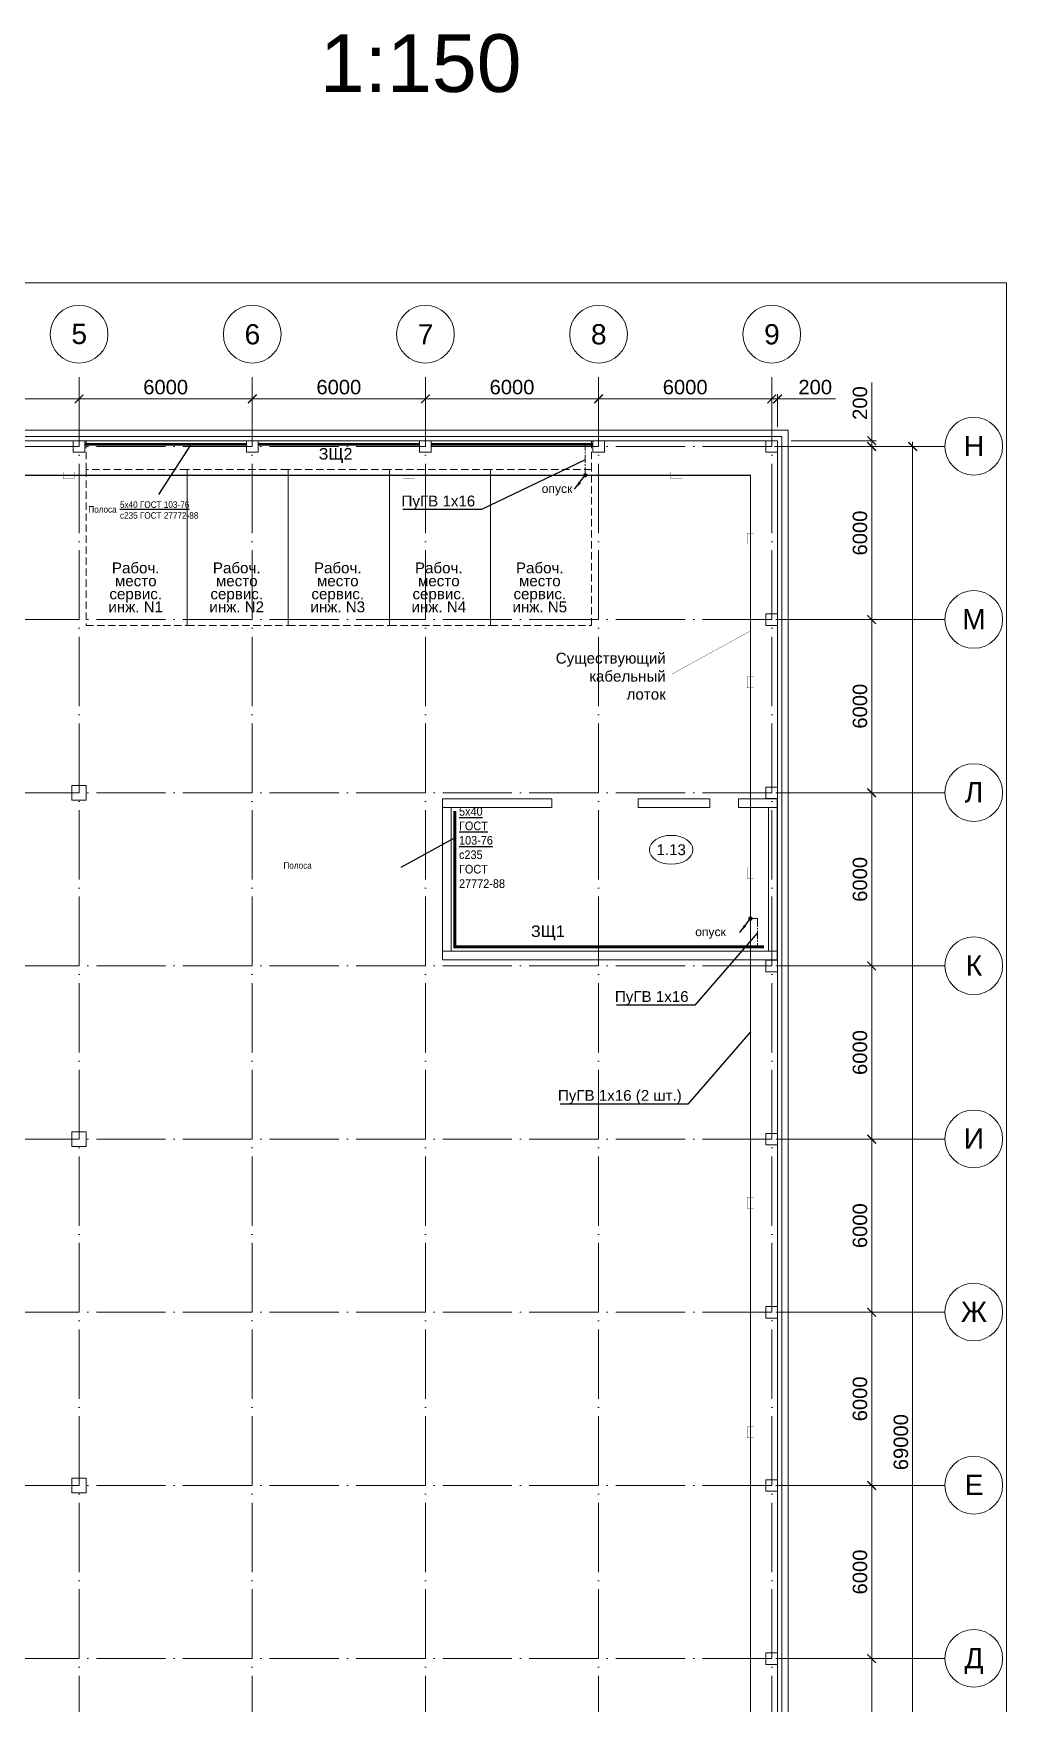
# Model space of a CAD drawing. Header units: millimetres. Extents: x -7047 to 653546, y -441812 to -147059.
# Drawn here: x 17470 to 51189, y -264285 to -206413 of the extents above; entities that cross this region are included whole.
import ezdxf
from ezdxf import colors
from ezdxf.entities.mleader import LeaderData, LeaderLine
from ezdxf.enums import TextEntityAlignment as Align
from ezdxf.math import Vec2, Vec3

# ---------------------------------------------------------------- set-up
doc = ezdxf.new("R2010")
doc.units = ezdxf.units.MM
doc.header["$PDMODE"] = 3
for name, pattern in [('ACAD_ISO04W100', [30, 24, -3, 0, -3]), ('DASHED', [19.05, 12.7, -6.35]), ('PHANTOM2', [31.75, 15.875, -3.175, 3.175, -3.175, 3.175, -3.175]), ('осевая2', [28.575, 19.05, -3.175, 3.175, -3.175])]:
    doc.linetypes.add(name, pattern=pattern)
for name, color, linetype, lineweight in [('$MEBEL', 214, 'Continuous', 15), ('$Osveshenie', 240, 'Continuous', 15), ('$Оbорудование', 173, 'Continuous', 20), ('1-Колонна', 244, 'Continuous', 60), ('1-Металл', 175, 'Continuous', 60), ('1-Номр помещения', 173, 'Continuous', 20), ('1-Размеры', 251, 'Continuous', 15), ('1-Стена Газоbетонная', 194, 'Continuous', 60), ('1-Стена сэндвич-панель', 157, 'Continuous', 60), ('1-Цоколь', 249, 'Continuous', 15), ('1-Экспликация', 186, 'Continuous', 15), ('Ось', 251, 'ACAD_ISO04W100', 9), ('Ось кр', 160, 'Continuous', 9), ('ЭОМ_схема_т', 7, 'Continuous', 25)]:
    doc.layers.add(name, color=color, linetype=linetype, lineweight=lineweight)
doc.layers.add('$TEXT', color=250, linetype='Continuous')
doc.layers.add('$ZAPEMLENIE', color=30, linetype='Continuous')
doc.styles.add('Arial Annotative', font='arial.ttf', dxfattribs={"height": 2.5})
doc.styles.add('Arial-0', font='arial.ttf')
doc.styles.add('Анно2.0', font='arial.ttf', dxfattribs={"height": 2})
doc.styles.add('Аннот2.5', font='arial.ttf', dxfattribs={"height": 2.5})
doc.styles.add('ГОСТ', font='isocpeur.ttf')
doc.dimstyles.new('100', dxfattribs={"dimscale": 100, "dimtxt": 2, "dimasz": 2, "dimexe": 1.25, "dimexo": 2, "dimtad": 1, "dimdec": 0, "dimtxsty": 'ГОСТ', "dimblk": 'ARCHTICK', "dimcen": 2.5, "dimadec": 0, "dimazin": 0, "dimtfac": 1, "dimtdec": 0, "dimtmove": 1, "dimatfit": 3, "dimfxl": 1, "dimtvp": 1, "dimtolj": 1, "dimtzin": 0, "dimarcsym": 0})
doc.dimstyles.new('АР-200', dxfattribs={"dimscale": 100, "dimtxt": 5, "dimasz": 3, "dimexe": 1.6, "dimexo": 1, "dimgap": 1.5, "dimtad": 1, "dimdec": 0, "dimdsep": 46, "dimtxsty": 'Arial-0', "dimblk": 'ARCHTICK', "dimcen": -4, "dimdle": 1.6, "dimclrd": 256, "dimclre": 256, "dimclrt": 256, "dimadec": 1, "dimazin": 0, "dimtfac": 1, "dimtdec": 0, "dimtmove": 1, "dimatfit": 3, "dimldrblk": 'ARCHTICK', "dimfxl": 1, "dimlwd": -1, "dimlwe": -1, "dimarcsym": 0})

# ---------------------------------------------------------------- blocks, each defined once
blk = doc.blocks.new('оси круж')
blk.add_circle((0, 0), 1000)
at = {"style": 'Arial-0'}
blk.add_attdef('00', text='', height=700, dxfattribs=at).set_placement((-6, -339), align=Align.CENTER)
blk = doc.blocks.new('_ArchTick')
at = {"color": 0, "linetype": 'ByBlock', "const_width": 0.15}
blk.add_lwpolyline([(-0.5, -0.5), (0.5, 0.5)], dxfattribs=at)
blk = doc.blocks.new('*D58')
at = {"layer": '1-Размеры', "transparency": 16777216}
for p, q in [((43153, -220726), (48094, -220726)), ((47934, -220566), (47934, -289886)), ((43153, -289726), (48094, -289726))]:
    blk.add_line(p, q, dxfattribs=at)
at = {"layer": 'Defpoints', "color": 0, "transparency": 16777216}
for p in [(43053, -220726), (43053, -289726), (47934, -289726)]:
    blk.add_point(p, dxfattribs=at)
at = {"layer": '1-Размеры', "transparency": 16777216, "xscale": 300, "yscale": 300, "zscale": 300}
for p, rotation in [((47934, -220726), 90), ((47934, -289726), 270)]:
    blk.add_blockref('_ArchTick', p, dxfattribs=dict(at, rotation=rotation))
at = {"layer": '1-Размеры', "lineweight": 0, "transparency": 16777216, "insert": (47529, -255226), "char_height": 500, "attachment_point": 5, "rotation": 90, "style": 'Arial-0'}
blk.add_mtext('69000', dxfattribs=at)
blk = doc.blocks.new('*D59')
at = {"layer": '1-Размеры', "transparency": 16777216}
for p, q in [((19053, -218481), (19053, -219237)), ((25053, -218481), (25053, -219237)), ((18893, -219077), (25213, -219077))]:
    blk.add_line(p, q, dxfattribs=at)
at = {"layer": 'Defpoints', "color": 0, "transparency": 16777216}
for p in [(19053, -218381), (25053, -218381), (25053, -219077)]:
    blk.add_point(p, dxfattribs=at)
at = {"layer": '1-Размеры', "transparency": 16777216, "xscale": 300, "yscale": 300, "zscale": 300, "rotation": 180}
blk.add_blockref('_ArchTick', (19053, -219077), dxfattribs=at)
at = {"layer": '1-Размеры', "transparency": 16777216, "xscale": 300, "yscale": 300, "zscale": 300}
blk.add_blockref('_ArchTick', (25053, -219077), dxfattribs=at)
at = {"layer": '1-Размеры', "lineweight": 0, "transparency": 16777216, "insert": (22053, -218672), "char_height": 500, "attachment_point": 5, "style": 'Arial-0'}
blk.add_mtext('6000', dxfattribs=at)
blk = doc.blocks.new('*D60')
at = {"layer": '1-Размеры', "transparency": 16777216}
for p, q in [((25053, -218481), (25053, -219237)), ((31053, -218481), (31053, -219237)), ((24893, -219077), (31213, -219077))]:
    blk.add_line(p, q, dxfattribs=at)
at = {"layer": 'Defpoints', "color": 0, "transparency": 16777216}
for p in [(25053, -218381), (31053, -218381), (31053, -219077)]:
    blk.add_point(p, dxfattribs=at)
at = {"layer": '1-Размеры', "transparency": 16777216, "xscale": 300, "yscale": 300, "zscale": 300, "rotation": 180}
blk.add_blockref('_ArchTick', (25053, -219077), dxfattribs=at)
at = {"layer": '1-Размеры', "transparency": 16777216, "xscale": 300, "yscale": 300, "zscale": 300}
blk.add_blockref('_ArchTick', (31053, -219077), dxfattribs=at)
at = {"layer": '1-Размеры', "lineweight": 0, "transparency": 16777216, "insert": (28053, -218672), "char_height": 500, "attachment_point": 5, "style": 'Arial-0'}
blk.add_mtext('6000', dxfattribs=at)
blk = doc.blocks.new('*D61')
at = {"layer": '1-Размеры', "transparency": 16777216}
for p, q in [((31053, -218481), (31053, -219237)), ((37053, -218481), (37053, -219237)), ((30893, -219077), (37213, -219077))]:
    blk.add_line(p, q, dxfattribs=at)
at = {"layer": 'Defpoints', "color": 0, "transparency": 16777216}
for p in [(31053, -218381), (37053, -218381), (37053, -219077)]:
    blk.add_point(p, dxfattribs=at)
at = {"layer": '1-Размеры', "transparency": 16777216, "xscale": 300, "yscale": 300, "zscale": 300, "rotation": 180}
blk.add_blockref('_ArchTick', (31053, -219077), dxfattribs=at)
at = {"layer": '1-Размеры', "transparency": 16777216, "xscale": 300, "yscale": 300, "zscale": 300}
blk.add_blockref('_ArchTick', (37053, -219077), dxfattribs=at)
at = {"layer": '1-Размеры', "lineweight": 0, "transparency": 16777216, "insert": (34053, -218672), "char_height": 500, "attachment_point": 5, "style": 'Arial-0'}
blk.add_mtext('6000', dxfattribs=at)
blk = doc.blocks.new('*D62')
at = {"layer": '1-Размеры', "transparency": 16777216}
for p, q in [((37053, -218481), (37053, -219237)), ((43053, -218481), (43053, -219237)), ((36893, -219077), (43213, -219077))]:
    blk.add_line(p, q, dxfattribs=at)
at = {"layer": 'Defpoints', "color": 0, "transparency": 16777216}
for p in [(37053, -218381), (43053, -218381), (43053, -219077)]:
    blk.add_point(p, dxfattribs=at)
at = {"layer": '1-Размеры', "transparency": 16777216, "xscale": 300, "yscale": 300, "zscale": 300, "rotation": 180}
blk.add_blockref('_ArchTick', (37053, -219077), dxfattribs=at)
at = {"layer": '1-Размеры', "transparency": 16777216, "xscale": 300, "yscale": 300, "zscale": 300}
blk.add_blockref('_ArchTick', (43053, -219077), dxfattribs=at)
at = {"layer": '1-Размеры', "lineweight": 0, "transparency": 16777216, "insert": (40053, -218672), "char_height": 500, "attachment_point": 5, "style": 'Arial-0'}
blk.add_mtext('6000', dxfattribs=at)
blk = doc.blocks.new('*D63')
at = {"layer": '1-Размеры', "transparency": 16777216}
for p, q in [((43189, -220726), (46675, -220726)), ((46515, -220566), (46515, -226886)), ((43189, -226726), (46675, -226726))]:
    blk.add_line(p, q, dxfattribs=at)
at = {"layer": 'Defpoints', "color": 0, "transparency": 16777216}
for p in [(43089, -220726), (43089, -226726), (46515, -226726)]:
    blk.add_point(p, dxfattribs=at)
at = {"layer": '1-Размеры', "transparency": 16777216, "xscale": 300, "yscale": 300, "zscale": 300}
for p, rotation in [((46515, -220726), 90), ((46515, -226726), 270)]:
    blk.add_blockref('_ArchTick', p, dxfattribs=dict(at, rotation=rotation))
at = {"layer": '1-Размеры', "lineweight": 0, "transparency": 16777216, "insert": (46110, -223726), "char_height": 500, "attachment_point": 5, "rotation": 90, "style": 'Arial-0'}
blk.add_mtext('6000', dxfattribs=at)
blk = doc.blocks.new('*D64')
at = {"layer": '1-Размеры', "transparency": 16777216}
for p, q in [((43189, -226726), (46675, -226726)), ((46515, -226566), (46515, -232886)), ((43189, -232726), (46675, -232726))]:
    blk.add_line(p, q, dxfattribs=at)
at = {"layer": 'Defpoints', "color": 0, "transparency": 16777216}
for p in [(43089, -226726), (43089, -232726), (46515, -232726)]:
    blk.add_point(p, dxfattribs=at)
at = {"layer": '1-Размеры', "transparency": 16777216, "xscale": 300, "yscale": 300, "zscale": 300}
for p, rotation in [((46515, -226726), 90), ((46515, -232726), 270)]:
    blk.add_blockref('_ArchTick', p, dxfattribs=dict(at, rotation=rotation))
at = {"layer": '1-Размеры', "lineweight": 0, "transparency": 16777216, "insert": (46110, -229726), "char_height": 500, "attachment_point": 5, "rotation": 90, "style": 'Arial-0'}
blk.add_mtext('6000', dxfattribs=at)
blk = doc.blocks.new('*D65')
at = {"layer": '1-Размеры', "transparency": 16777216}
for p, q in [((46515, -232566), (46515, -238886)), ((43189, -232726), (46675, -232726)), ((43189, -238726), (46675, -238726))]:
    blk.add_line(p, q, dxfattribs=at)
at = {"layer": 'Defpoints', "color": 0, "transparency": 16777216}
for p in [(43089, -232726), (43089, -238726), (46515, -238726)]:
    blk.add_point(p, dxfattribs=at)
at = {"layer": '1-Размеры', "transparency": 16777216, "xscale": 300, "yscale": 300, "zscale": 300}
for p, rotation in [((46515, -232726), 90), ((46515, -238726), 270)]:
    blk.add_blockref('_ArchTick', p, dxfattribs=dict(at, rotation=rotation))
at = {"layer": '1-Размеры', "lineweight": 0, "transparency": 16777216, "insert": (46110, -235726), "char_height": 500, "attachment_point": 5, "rotation": 90, "style": 'Arial-0'}
blk.add_mtext('6000', dxfattribs=at)
blk = doc.blocks.new('*D66')
at = {"layer": '1-Размеры', "transparency": 16777216}
for p, q in [((43189, -238726), (46675, -238726)), ((46515, -238566), (46515, -244886)), ((43189, -244726), (46675, -244726))]:
    blk.add_line(p, q, dxfattribs=at)
at = {"layer": 'Defpoints', "color": 0, "transparency": 16777216}
for p in [(43089, -238726), (43089, -244726), (46515, -244726)]:
    blk.add_point(p, dxfattribs=at)
at = {"layer": '1-Размеры', "transparency": 16777216, "xscale": 300, "yscale": 300, "zscale": 300}
for p, rotation in [((46515, -238726), 90), ((46515, -244726), 270)]:
    blk.add_blockref('_ArchTick', p, dxfattribs=dict(at, rotation=rotation))
at = {"layer": '1-Размеры', "lineweight": 0, "transparency": 16777216, "insert": (46110, -241726), "char_height": 500, "attachment_point": 5, "rotation": 90, "style": 'Arial-0'}
blk.add_mtext('6000', dxfattribs=at)
blk = doc.blocks.new('*D67')
at = {"layer": '1-Размеры', "transparency": 16777216}
for p, q in [((43189, -244726), (46675, -244726)), ((46515, -244566), (46515, -250886)), ((43189, -250726), (46675, -250726))]:
    blk.add_line(p, q, dxfattribs=at)
at = {"layer": 'Defpoints', "color": 0, "transparency": 16777216}
for p in [(43089, -244726), (43089, -250726), (46515, -250726)]:
    blk.add_point(p, dxfattribs=at)
at = {"layer": '1-Размеры', "transparency": 16777216, "xscale": 300, "yscale": 300, "zscale": 300}
for p, rotation in [((46515, -244726), 90), ((46515, -250726), 270)]:
    blk.add_blockref('_ArchTick', p, dxfattribs=dict(at, rotation=rotation))
at = {"layer": '1-Размеры', "lineweight": 0, "transparency": 16777216, "insert": (46110, -247726), "char_height": 500, "attachment_point": 5, "rotation": 90, "style": 'Arial-0'}
blk.add_mtext('6000', dxfattribs=at)
blk = doc.blocks.new('*D68')
at = {"layer": '1-Размеры', "transparency": 16777216}
for p, q in [((46515, -250566), (46515, -256886)), ((43189, -250726), (46675, -250726)), ((43189, -256726), (46675, -256726))]:
    blk.add_line(p, q, dxfattribs=at)
at = {"layer": 'Defpoints', "color": 0, "transparency": 16777216}
for p in [(43089, -250726), (43089, -256726), (46515, -256726)]:
    blk.add_point(p, dxfattribs=at)
at = {"layer": '1-Размеры', "transparency": 16777216, "xscale": 300, "yscale": 300, "zscale": 300}
for p, rotation in [((46515, -250726), 90), ((46515, -256726), 270)]:
    blk.add_blockref('_ArchTick', p, dxfattribs=dict(at, rotation=rotation))
at = {"layer": '1-Размеры', "lineweight": 0, "transparency": 16777216, "insert": (46110, -253726), "char_height": 500, "attachment_point": 5, "rotation": 90, "style": 'Arial-0'}
blk.add_mtext('6000', dxfattribs=at)
blk = doc.blocks.new('*D69')
at = {"layer": '1-Размеры', "transparency": 16777216}
for p, q in [((43189, -256726), (46675, -256726)), ((46515, -256566), (46515, -262886)), ((43189, -262726), (46675, -262726))]:
    blk.add_line(p, q, dxfattribs=at)
at = {"layer": 'Defpoints', "color": 0, "transparency": 16777216}
for p in [(43089, -256726), (43089, -262726), (46515, -262726)]:
    blk.add_point(p, dxfattribs=at)
at = {"layer": '1-Размеры', "transparency": 16777216, "xscale": 300, "yscale": 300, "zscale": 300}
for p, rotation in [((46515, -256726), 90), ((46515, -262726), 270)]:
    blk.add_blockref('_ArchTick', p, dxfattribs=dict(at, rotation=rotation))
at = {"layer": '1-Размеры', "lineweight": 0, "transparency": 16777216, "insert": (46110, -259726), "char_height": 500, "attachment_point": 5, "rotation": 90, "style": 'Arial-0'}
blk.add_mtext('6000', dxfattribs=at)
blk = doc.blocks.new('*D70')
at = {"layer": '1-Размеры', "transparency": 16777216}
for p, q in [((43189, -262726), (46675, -262726)), ((46515, -262566), (46515, -268886)), ((43189, -268726), (46675, -268726))]:
    blk.add_line(p, q, dxfattribs=at)
at = {"layer": 'Defpoints', "color": 0, "transparency": 16777216}
for p in [(43089, -262726), (43089, -268726), (46515, -268726)]:
    blk.add_point(p, dxfattribs=at)
at = {"layer": '1-Размеры', "transparency": 16777216, "xscale": 300, "yscale": 300, "zscale": 300}
for p, rotation in [((46515, -262726), 90), ((46515, -268726), 270)]:
    blk.add_blockref('_ArchTick', p, dxfattribs=dict(at, rotation=rotation))
at = {"layer": '1-Размеры', "lineweight": 0, "transparency": 16777216, "insert": (46110, -265726), "char_height": 500, "attachment_point": 5, "rotation": 90, "style": 'Arial-0'}
blk.add_mtext('6000', dxfattribs=at)
blk = doc.blocks.new('*D75')
at = {"layer": '1-Размеры', "transparency": 16777216}
for p, q in [((46515, -220526), (46515, -218515)), ((43723, -220526), (46675, -220526)), ((43723, -220726), (46675, -220726)), ((46515, -220726), (46515, -220526)), ((46515, -220726), (46515, -221026))]:
    blk.add_line(p, q, dxfattribs=at)
at = {"layer": 'Defpoints', "color": 0, "transparency": 16777216}
for p in [(43623, -220526), (43623, -220726), (46515, -220726)]:
    blk.add_point(p, dxfattribs=at)
at = {"layer": '1-Размеры', "transparency": 16777216, "xscale": 300, "yscale": 300, "zscale": 300}
for p, rotation in [((46515, -220526), 270), ((46515, -220726), 90)]:
    blk.add_blockref('_ArchTick', p, dxfattribs=dict(at, rotation=rotation))
at = {"layer": '1-Размеры', "lineweight": 0, "transparency": 16777216, "insert": (46110, -219221), "char_height": 500, "attachment_point": 5, "rotation": 90, "style": 'Arial-0'}
blk.add_mtext('200', dxfattribs=at)
blk = doc.blocks.new('*D76')
at = {"layer": '1-Размеры', "transparency": 16777216}
for p, q in [((43053, -219077), (42753, -219077)), ((43053, -220056), (43053, -218917)), ((43053, -219077), (43253, -219077)), ((43253, -220056), (43253, -218917)), ((43253, -219077), (45264, -219077))]:
    blk.add_line(p, q, dxfattribs=at)
at = {"layer": 'Defpoints', "color": 0, "transparency": 16777216}
for p in [(43053, -219077), (43053, -220156), (43253, -220156)]:
    blk.add_point(p, dxfattribs=at)
at = {"layer": '1-Размеры', "transparency": 16777216, "xscale": 300, "yscale": 300, "zscale": 300}
blk.add_blockref('_ArchTick', (43053, -219077), dxfattribs=at)
at = {"layer": '1-Размеры', "transparency": 16777216, "xscale": 300, "yscale": 300, "zscale": 300, "rotation": 180}
blk.add_blockref('_ArchTick', (43253, -219077), dxfattribs=at)
at = {"layer": '1-Размеры', "lineweight": 0, "transparency": 16777216, "insert": (44558, -218672), "char_height": 500, "attachment_point": 5, "style": 'Arial-0'}
blk.add_mtext('200', dxfattribs=at)
blk = doc.blocks.new('_None')
blk = doc.blocks.new('*D122')
at = {"layer": '1-Размеры', "transparency": 16777216}
for p, q in [((13053, -218481), (13053, -219237)), ((19053, -218481), (19053, -219237)), ((12893, -219077), (19213, -219077))]:
    blk.add_line(p, q, dxfattribs=at)
at = {"layer": 'Defpoints', "color": 0, "transparency": 16777216}
for p in [(13053, -218381), (19053, -218381), (19053, -219077)]:
    blk.add_point(p, dxfattribs=at)
at = {"layer": '1-Размеры', "transparency": 16777216, "xscale": 300, "yscale": 300, "zscale": 300, "rotation": 180}
blk.add_blockref('_ArchTick', (13053, -219077), dxfattribs=at)
at = {"layer": '1-Размеры', "transparency": 16777216, "xscale": 300, "yscale": 300, "zscale": 300}
blk.add_blockref('_ArchTick', (19053, -219077), dxfattribs=at)
at = {"layer": '1-Размеры', "lineweight": 0, "transparency": 16777216, "insert": (16053, -218672), "char_height": 500, "attachment_point": 5, "style": 'Arial-0'}
blk.add_mtext('6000', dxfattribs=at)

msp = doc.modelspace()

# ---------------------------------------------------------------- hatches: boundary and pattern name
at = {"layer": '$Osveshenie'}
h = msp.add_hatch(color=7, dxfattribs=at)
h.dxf.hatch_style = 1
h.paths.add_polyline_path([(36651.5, -221725.3, 1), (36526.9, -221725.3, 1)])
h = msp.add_hatch(color=7, dxfattribs=at)
h.dxf.hatch_style = 1
h.paths.add_polyline_path([(42377.1, -237082.8, 1), (42252.5, -237082.8, 1)])
h = msp.add_hatch(color=7, dxfattribs=at)
h.dxf.hatch_style = 1
h.paths.add_polyline_path([(42377.1, -237082.8, 1), (42252.5, -237082.8, 1)])
h = msp.add_hatch(color=7, dxfattribs=at)
h.dxf.hatch_style = 1
h.paths.add_polyline_path([(42377.1, -237082.8, 1), (42252.5, -237082.8, 1)])
h = msp.add_hatch(color=7, dxfattribs=at)
h.dxf.hatch_style = 1
h.paths.add_polyline_path([(42377.1, -237082.8, 1), (42252.5, -237082.8, 1)])

# ---------------------------------------------------------------- linework, layer by layer
at = {"layer": '$MEBEL', "color": 7, "linetype": 'DASHED', "ltscale": 20}
for points in [[(19302.7, -220526.5), (19302.7, -221526.5)], [(36802.7, -220526.5), (36802.7, -221526.5)]]:
    msp.add_lwpolyline(points, dxfattribs=at)
for points in [[(22802.7, -221526.5), (19302.7, -221526.5), (19302.7, -226926.5), (22802.7, -226926.5)], [(26302.7, -221526.5), (22802.7, -221526.5), (22802.7, -226926.5), (26302.7, -226926.5)], [(29802.7, -221526.5), (26302.7, -221526.5), (26302.7, -226926.5), (29802.7, -226926.5)], [(33302.7, -221526.5), (29802.7, -221526.5), (29802.7, -226926.5), (33302.7, -226926.5)], [(36802.7, -221526.5), (33302.7, -221526.5), (33302.7, -226926.5), (36802.7, -226926.5)]]:
    msp.add_lwpolyline(points, close=True, dxfattribs=at)
at = {"layer": '$Osveshenie', "color": 7, "linetype": 'осевая2', "ltscale": 15}
for points in [[(36589.2, -221725.3), (36589.2, -220651.6)], [(42314.8, -237082.8), (42552.9, -237082.8), (42552.9, -238083.1)]]:
    msp.add_lwpolyline(points, dxfattribs=at)
at = {"layer": '$Osveshenie', "color": 7, "const_width": 10}
for points in [[(18503.8, -221612.2), (18503.8, -221838.4), (18886.2, -221838.4), (18886.2, -221612.2)], [(30287, -221612.2), (30287, -221838.4), (30669.4, -221838.4), (30669.4, -221612.2)], [(39560.7, -221612.2), (39560.7, -221838.4), (39943.1, -221838.4), (39943.1, -221612.2)], [(42427.8, -223734.4), (42201.7, -223734.4), (42201.7, -224116.8), (42427.8, -224116.8)], [(42314.8, -227118.8), (39597, -228609.7)], [(42427.8, -228704.5), (42201.7, -228704.5), (42201.7, -229086.9), (42427.8, -229086.9)], [(42427.8, -235308.6), (42201.7, -235308.6), (42201.7, -235691), (42427.8, -235691)], [(42427.8, -246740.2), (42201.7, -246740.2), (42201.7, -247122.6), (42427.8, -247122.6)], [(42427.8, -254695.5), (42201.7, -254695.5), (42201.7, -255077.9), (42427.8, -255077.9)]]:
    msp.add_lwpolyline(points, dxfattribs=at)
at = {"layer": '$Osveshenie', "color": 7, "linetype": 'PHANTOM2', "ltscale": 30, "const_width": 40}
msp.add_lwpolyline([(15589.1, -221725.3), (42314.8, -221725.3), (42314.8, -282800.4), (25702.7, -282800.4), (25702.7, -285107.3)], dxfattribs=at)
at = {"layer": '$Osveshenie', "color": 7}
for centre in [(36589.2, -221725.3), (42314.8, -237082.8), (42314.8, -237082.8), (42314.8, -237082.8), (42314.8, -237082.8)]:
    msp.add_circle(centre, 62.3, dxfattribs=at)
at = {"layer": '$ZAPEMLENIE', "color": 7, "const_width": 100}
for points in [[(19252.7, -220651.6), (24852.7, -220651.6)], [(25252.7, -220651.6), (30852.7, -220651.6)], [(31252.7, -220651.6), (36852.7, -220651.6)], [(32073.8, -233360.5), (32073.8, -238064), (42784, -238064)]]:
    msp.add_lwpolyline(points, dxfattribs=at)
at = {"layer": '$ZAPEMLENIE', "color": 7}
for points in [[(21811.9, -222388.9), (22939, -220656.8)], [(30210.2, -235298.2), (32080.9, -234279.2)]]:
    msp.add_lwpolyline(points, dxfattribs=at)
at = {"layer": '$Оbорудование', "color": 0, "linetype": 'ByBlock'}
for p, q in [((-7046.8, -215052.2), (51189.2, -215052.2)), ((51189.2, -215052.2), (51189.2, -296223.2))]:
    msp.add_line(p, q, dxfattribs=at)
at = {"layer": '1-Колонна', "color": 7, "lineweight": 0}
for points in [[(18852.7, -220526.5), (19252.7, -220526.5), (19252.7, -220926.5), (18852.7, -220926.5)], [(24852.7, -220526.5), (25252.7, -220526.5), (25252.7, -220926.5), (24852.7, -220926.5)], [(30852.7, -220526.5), (31252.7, -220526.5), (31252.7, -220926.5), (30852.7, -220926.5)], [(36852.7, -220526.5), (37252.7, -220526.5), (37252.7, -220926.5), (36852.7, -220926.5)], [(42852.7, -220526.5), (43252.7, -220526.5), (43252.7, -220926.5), (42852.7, -220926.5)], [(42852.7, -226526.5), (43252.7, -226526.5), (43252.7, -226926.5), (42852.7, -226926.5)], [(18802.7, -232476.5), (19302.7, -232476.5), (19302.7, -232976.5), (18802.7, -232976.5)], [(42852.7, -232526.5), (43252.7, -232526.5), (43252.7, -232926.5), (42852.7, -232926.5)], [(42852.7, -238526.5), (43252.7, -238526.5), (43252.7, -238926.5), (42852.7, -238926.5)], [(18802.7, -244476.5), (19302.7, -244476.5), (19302.7, -244976.5), (18802.7, -244976.5)], [(42852.7, -244526.5), (43252.7, -244526.5), (43252.7, -244926.5), (42852.7, -244926.5)], [(42852.7, -250526.5), (43252.7, -250526.5), (43252.7, -250926.5), (42852.7, -250926.5)], [(18802.7, -256476.5), (19302.7, -256476.5), (19302.7, -256976.5), (18802.7, -256976.5)], [(42852.7, -256526.5), (43252.7, -256526.5), (43252.7, -256926.5), (42852.7, -256926.5)], [(42852.7, -262526.5), (43252.7, -262526.5), (43252.7, -262926.5), (42852.7, -262926.5)]]:
    msp.add_lwpolyline(points, close=True, dxfattribs=at)
at = {"layer": '1-Металл', "color": 7, "lineweight": 0, "ltscale": 50}
msp.add_line((31252.7, -220726.5), (36852.7, -220726.5), dxfattribs=at)
at = {"layer": '1-Номр помещения', "color": 7}
msp.add_ellipse((39567.3, -234701.5), major_axis=(-755.5, 0), ratio=0.663502, dxfattribs=at)
at = {"layer": '1-Стена Газоbетонная', "color": 7, "lineweight": 0}
for points in [[(35427.7, -232936.5), (31642.7, -232936.5), (31642.7, -238516.5), (43242.7, -238516.5)], [(35427.7, -232936.5), (31642.7, -232936.5), (31642.7, -238516.5), (43242.7, -238516.5)], [(35427.7, -232936.5), (35427.7, -233236.5)], [(38427.7, -233236.5), (40902.7, -233236.5), (40902.7, -232936.5), (38427.7, -232936.5)], [(40902.7, -232936.5), (38427.7, -232936.5)], [(38427.7, -232936.5), (38427.7, -233236.5)], [(38427.7, -232936.5), (38427.7, -233236.5)], [(43242.7, -232936.5), (41902.7, -232936.5)], [(31942.7, -233236.5), (31642.7, -233236.5)], [(35427.7, -233236.5), (31942.7, -233236.5), (31942.7, -238216.5), (43242.7, -238216.5)], [(31942.7, -238216.5), (31642.7, -238216.5)], [(43242.7, -238516.5), (43242.7, -238216.5)]]:
    msp.add_lwpolyline(points, dxfattribs=at)
at = {"layer": '1-Стена Газоbетонная', "color": 7, "lineweight": 0, "ltscale": 100}
msp.add_lwpolyline([(43242.7, -233236.5), (43242.7, -232936.5), (41902.7, -232936.5), (41902.7, -233236.5)], close=True, dxfattribs=at)
at = {"layer": '1-Стена Газоbетонная', "color": 7, "lineweight": 0}
msp.add_lwpolyline([(43242.7, -233236.5), (42942.7, -233236.5), (42942.7, -238216.5), (43242.7, -238216.5)], close=True, dxfattribs=at)
at = {"layer": '1-Стена сэндвич-панель', "color": 7, "lineweight": 0}
for points in [[(15589.1, -220376.5), (43402.7, -220376.5), (43402.7, -290076.5), (42302.7, -290076.5)], [(15589.1, -220526.5), (43252.7, -220526.5), (43252.7, -289926.5), (42302.7, -289926.5)]]:
    msp.add_lwpolyline(points, dxfattribs=at)
at = {"layer": '1-Цоколь', "color": 7, "lineweight": 0}
msp.add_lwpolyline([(15589.1, -220156.5), (43622.7, -220156.5), (43622.7, -290296.5), (39302.7, -290296.5)], dxfattribs=at)
at = {"layer": 'Ось', "color": 7, "lineweight": 0, "ltscale": 100}
for p, q in [((19052.7, -289726.5), (19052.7, -217836.8)), ((25052.7, -289726.5), (25052.7, -217836.8)), ((31052.7, -289726.5), (31052.7, -217836.8)), ((37052.7, -289726.5), (37052.7, -217836.8)), ((43052.7, -289726.5), (43052.7, -217836.8)), ((49052.7, -220726.5), (-5147.3, -220726.5)), ((49052.7, -226726.5), (-5147.3, -226726.5)), ((49052.7, -232726.5), (-5147.3, -232726.5)), ((49052.7, -238726.5), (-5147.3, -238726.5)), ((49052.7, -244726.5), (-5147.3, -244726.5)), ((49052.7, -250726.5), (-5147.3, -250726.5)), ((49052.7, -256726.5), (-5147.3, -256726.5)), ((49052.7, -262726.5), (-5147.3, -262726.5))]:
    msp.add_line(p, q, dxfattribs=at)

# ---------------------------------------------------------------- block references
at = {"layer": 'Ось кр', "color": 7, "lineweight": 0}
ref = msp.add_blockref('оси круж', (19052.7, -216836.8), dxfattribs=dict(at, rotation=180))
ref.add_attrib('00', '5', dxfattribs={"layer": '0', "height": 700, "style": 'Arial-0'}).set_placement((19058.8, -217176), align=Align.CENTER)
ref = msp.add_blockref('оси круж', (25052.7, -216836.8), dxfattribs=dict(at, rotation=180))
ref.add_attrib('00', '6', dxfattribs={"layer": '0', "height": 700, "style": 'Arial-0'}).set_placement((25058.8, -217188.4), align=Align.CENTER)
ref = msp.add_blockref('оси круж', (31052.7, -216836.8), dxfattribs=dict(at, rotation=180))
ref.add_attrib('00', '7', dxfattribs={"layer": '0', "height": 700, "style": 'Arial-0'}).set_placement((31058.8, -217188.4), align=Align.CENTER)
ref = msp.add_blockref('оси круж', (37052.7, -216836.8), dxfattribs=dict(at, rotation=180))
ref.add_attrib('00', '8', dxfattribs={"layer": '0', "height": 700, "style": 'Arial-0'}).set_placement((37058.8, -217188.4), align=Align.CENTER)
ref = msp.add_blockref('оси круж', (43052.7, -216836.8), dxfattribs=dict(at, rotation=180))
ref.add_attrib('00', '9', dxfattribs={"layer": '0', "height": 700, "style": 'Arial-0'}).set_placement((43058.8, -217188.4), align=Align.CENTER)
ref = msp.add_blockref('оси круж', (50052.7, -220718.3), dxfattribs=dict(at, xscale=-1))
ref.add_attrib('00', 'Н', dxfattribs={"layer": '0', "height": 700, "style": 'Arial-0'}).set_placement((50058.8, -221057.6), align=Align.CENTER)
ref = msp.add_blockref('оси круж', (50052.7, -226718.3), dxfattribs=dict(at, xscale=-1))
ref.add_attrib('00', 'М', dxfattribs={"layer": '0', "height": 700, "style": 'Arial-0'}).set_placement((50058.8, -227057.6), align=Align.CENTER)
ref = msp.add_blockref('оси круж', (50052.7, -232718.3), dxfattribs=dict(at, xscale=-1))
ref.add_attrib('00', 'Л', dxfattribs={"layer": '0', "height": 700, "style": 'Arial-0'}).set_placement((50058.8, -233057.6), align=Align.CENTER)
ref = msp.add_blockref('оси круж', (50052.7, -238718.3), dxfattribs=dict(at, xscale=-1))
ref.add_attrib('00', 'К', dxfattribs={"layer": '0', "height": 700, "style": 'Arial-0'}).set_placement((50058.8, -239057.6), align=Align.CENTER)
ref = msp.add_blockref('оси круж', (50052.7, -244718.3), dxfattribs=dict(at, xscale=-1))
ref.add_attrib('00', 'И', dxfattribs={"layer": '0', "height": 700, "style": 'Arial-0'}).set_placement((50058.8, -245057.6), align=Align.CENTER)
ref = msp.add_blockref('оси круж', (50052.7, -250718.3), dxfattribs=dict(at, xscale=-1))
ref.add_attrib('00', 'Ж', dxfattribs={"layer": '0', "height": 700, "style": 'Arial-0'}).set_placement((50058.8, -251057.6), align=Align.CENTER)
ref = msp.add_blockref('оси круж', (50052.7, -256718.3), dxfattribs=dict(at, xscale=-1))
ref.add_attrib('00', 'Е', dxfattribs={"layer": '0', "height": 700, "style": 'Arial-0'}).set_placement((50058.8, -257057.6), align=Align.CENTER)
ref = msp.add_blockref('оси круж', (50052.7, -262718.3), dxfattribs=dict(at, xscale=-1))
ref.add_attrib('00', 'Д', dxfattribs={"layer": '0', "height": 700, "style": 'Arial-0'}).set_placement((50058.8, -263057.6), align=Align.CENTER)

# ---------------------------------------------------------------- texts
at = {"layer": '$Osveshenie', "color": 7, "width": 1563.282, "attachment_point": 6, "style": 'Анно2.0'}
for s, insert, char_height in [('опуск', (36144.3, -222230.9), 300), ('Существующий\\Pкабельный лоток', (39380.4, -228688.6), 375), ('опуск', (41462.4, -237588.4), 300)]:
    msp.add_mtext(s, dxfattribs=dict(at, insert=insert, char_height=char_height))
at = {"layer": '$ZAPEMLENIE', "color": 7, "style": 'Анно2.0', "width": 0.9}
for p in [(20354.3, -222905.1), (27116.2, -235244.3)]:
    msp.add_text('Полоса', height=225, dxfattribs=at).set_placement(p, align=Align.MIDDLE_RIGHT)
at = {"layer": '$ZAPEMLENIE', "color": 7, "style": 'Анно2.0'}
for s, insert, char_height, width, attachment_point in [('ЗЩ2', (28525.9, -221038.6), 400, 582.794, 6), ('{\\W0.9;\\L5х40 ГОСТ 103-76\\P\\lс235 ГОСТ 27772-88}', (20469.2, -222929.5), 225, 3800.901, 4), ('{\\W0.9;\\L5х40 ГОСТ 103-76\\P\\lс235 ГОСТ 27772-88}', (32216.8, -234624.3), 300, 1590.212, 4), ('ЗЩ1', (35882.7, -237581), 400, 582.794, 6)]:
    msp.add_mtext(s, dxfattribs=dict(at, insert=insert, char_height=char_height, width=width, attachment_point=attachment_point))
at = {"layer": '1-Номр помещения', "color": 7, "insert": (39567.3, -234701.5), "char_height": 375, "width": 1061.513, "attachment_point": 5, "style": 'Аннот2.5'}
msp.add_mtext('1.13', dxfattribs=at)
at = {"layer": '1-Экспликация', "color": 7, "char_height": 375, "width": 3500, "attachment_point": 2, "line_spacing_factor": 0.72, "style": 'Аннот2.5'}
for s, insert in [('Рабоч.\\Pместо\\Pсервис.\\Pинж. N1', (21015.6, -224745.7)), ('Рабоч.\\Pместо\\Pсервис.\\Pинж. N2', (24515.6, -224745.7)), ('Рабоч.\\Pместо\\Pсервис.\\Pинж. N3', (28015.6, -224745.7)), ('Рабоч.\\Pместо\\Pсервис.\\Pинж. N4', (31515.6, -224745.7)), ('Рабоч.\\Pместо\\Pсервис.\\Pинж. N5', (35015.6, -224745.7))]:
    msp.add_mtext(s, dxfattribs=dict(at, insert=insert))
at = {"layer": 'ЭОМ_схема_т', "color": 7, "transparency": 16777216, "insert": (30888, -207457.2), "char_height": 2000, "width": 3831.579, "attachment_point": 5, "style": 'Arial-0'}
msp.add_mtext('1:150', dxfattribs=at)

# ---------------------------------------------------------------- dimensions: what is measured, and where the dimension line sits
at = {"layer": '1-Размеры', "color": 7, "lineweight": 0}
for base, p1, p2, picture, middle in [((19052.7, -219076.9), (13052.7, -218380.7), (19052.7, -218380.7), '*D122', (16052.7, -218671.6)), ((25052.7, -219076.9), (19052.7, -218380.7), (25052.7, -218380.7), '*D59', (22052.7, -218671.6)), ((31052.7, -219076.9), (25052.7, -218380.7), (31052.7, -218380.7), '*D60', (28052.7, -218671.6)), ((37052.7, -219076.9), (31052.7, -218380.7), (37052.7, -218380.7), '*D61', (34052.7, -218671.6)), ((43052.7, -219076.9), (37052.7, -218380.7), (43052.7, -218380.7), '*D62', (40052.7, -218671.6))]:
    dim = msp.add_linear_dim(base=base, p1=p1, p2=p2, dimstyle='АР-200', dxfattribs=at)
    dim.commit()
    dim.dimension.update_dxf_attribs({"geometry": picture, "text_midpoint": middle})
dim = msp.add_linear_dim(base=(43052.7, -219076.9), p1=(43252.7, -220156.5), p2=(43052.7, -220156.5), dimstyle='АР-200', override={"dimtmove": 0}, dxfattribs=at)
dim.commit()
dim.dimension.update_dxf_attribs({"geometry": '*D76', "text_midpoint": (44558.5, -219076.9), "dimtype": 160})
dim = msp.add_linear_dim(base=(46514.8, -220726.5), p1=(43622.7, -220526.5), p2=(43622.7, -220726.5), angle=270, dimstyle='АР-200', override={"dimtmove": 0}, dxfattribs=at)
dim.commit()
dim.dimension.update_dxf_attribs({"geometry": '*D75', "text_midpoint": (46514.8, -219220.7), "dimtype": 160})
for base, p1, p2, angle, picture, middle in [((47934.1, -289726.5), (43052.7, -220726.5), (43052.7, -289726.5), 270, '*D58', (47528.9, -255226.5)), ((46514.8, -226726.5), (43089.1, -220726.5), (43089.1, -226726.5), 90, '*D63', (46109.6, -223726.5)), ((46514.8, -232726.5), (43089.1, -226726.5), (43089.1, -232726.5), 90, '*D64', (46109.6, -229726.5)), ((46514.8, -238726.5), (43089.1, -232726.5), (43089.1, -238726.5), 90, '*D65', (46109.6, -235726.5)), ((46514.8, -244726.5), (43089.1, -238726.5), (43089.1, -244726.5), 90, '*D66', (46109.6, -241726.5)), ((46514.8, -250726.5), (43089.1, -244726.5), (43089.1, -250726.5), 90, '*D67', (46109.6, -247726.5)), ((46514.8, -256726.5), (43089.1, -250726.5), (43089.1, -256726.5), 90, '*D68', (46109.6, -253726.5)), ((46514.8, -262726.5), (43089.1, -256726.5), (43089.1, -262726.5), 90, '*D69', (46109.6, -259726.5)), ((46514.8, -268726.5), (43089.1, -262726.5), (43089.1, -268726.5), 90, '*D70', (46109.6, -265726.5))]:
    dim = msp.add_linear_dim(base=base, p1=p1, p2=p2, angle=angle, dimstyle='АР-200', dxfattribs=at)
    dim.commit()
    dim.dimension.update_dxf_attribs({"geometry": picture, "text_midpoint": middle})

# ---------------------------------------------------------------- leaders
at = {"layer": '$Osveshenie', "color": 7}
for points in [[(36223.7, -222204.8), (36589.2, -221725.3)], [(41949.2, -237562.3), (42314.8, -237082.8)], [(41949.2, -237562.3), (42314.8, -237082.8)], [(41949.2, -237562.3), (42314.8, -237082.8)], [(41949.2, -237562.3), (42314.8, -237082.8)]]:
    msp.add_leader(points, dimstyle='100', override={"dimasz": 3, "dimgap": 0.625, "dimtad": 0, "dimfxl": 1.25}, dxfattribs=at)
at = {"layer": '$TEXT', "color": 7}
ml = msp.add_multileader_mtext('Standard', dxfattribs=at)
ml.set_content('ПуГВ 1х16', color=7, style='Arial Annotative')
ml.set_leader_properties(color=256)
ml.set_arrow_properties(name='NONE')
ml.build(insert=Vec2(0, 0))
ml.multileader.update_dxf_attribs({"text_left_attachment_type": 6, "text_right_attachment_type": 6, "dogleg_length": 1, "arrow_head_size": 450, "scale": 150})
ctx = ml.context
ctx.base_point, ctx.scale, ctx.char_height, ctx.arrow_head_size, ctx.landing_gap_size, ctx.plane_origin = Vec3(30289.1, -222913.3), 150, 375, 450, 0, Vec3(33564.7, -217381.9)
ctx.left_attachment, ctx.right_attachment, ctx.text_align_type = 6, 6, 2
notes = []
notes.append((ctx, [(0, (1, 1, 0), (32927.3, -222913.3), (-1, 0), 150, [(0, [(36589.2, -221188.5), (32994.4, -222913.3)], 0, [])])]))
ctx.mtext.insert, ctx.mtext.alignment, ctx.mtext.flow_direction = Vec3(32777.3, -222428), 3, 5
ml = msp.add_multileader_mtext('Standard', dxfattribs=at)
ml.set_content('ПуГВ 1х16', color=7, style='Arial Annotative')
ml.set_leader_properties(color=256)
ml.set_arrow_properties(name='NONE')
ml.build(insert=Vec2(0, 0))
ml.multileader.update_dxf_attribs({"text_left_attachment_type": 6, "text_right_attachment_type": 6, "dogleg_length": 1, "arrow_head_size": 450, "scale": 150})
ctx = ml.context
ctx.base_point, ctx.scale, ctx.char_height, ctx.arrow_head_size, ctx.landing_gap_size, ctx.plane_origin = Vec3(37682.9, -240083.8), 150, 375, 450, 0, Vec3(40958.5, -234552.4)
ctx.left_attachment, ctx.right_attachment, ctx.text_align_type = 6, 6, 2
notes.append((ctx, [(0, (1, 1, 0), (40321, -240083.8), (-1, 0), 150, [(0, [(42552.9, -237583), (40388.1, -240083.8)], 0, [])])]))
ctx.mtext.insert, ctx.mtext.alignment, ctx.mtext.flow_direction = Vec3(40171, -239598.5), 3, 5
ml = msp.add_multileader_mtext('Standard', dxfattribs=at)
ml.set_content('ПуГВ 1х16 (2 шт.)', color=7, style='Arial Annotative')
ml.set_leader_properties(color=256)
ml.set_arrow_properties(name='NONE')
ml.build(insert=Vec2(0, 0))
ml.multileader.update_dxf_attribs({"text_left_attachment_type": 6, "text_right_attachment_type": 6, "dogleg_length": 1, "arrow_head_size": 450, "scale": 150})
ctx = ml.context
ctx.base_point, ctx.scale, ctx.char_height, ctx.arrow_head_size, ctx.landing_gap_size, ctx.plane_origin = Vec3(35702.5, -243509.1), 150, 375, 450, 0, Vec3(40720.3, -237977.7)
ctx.left_attachment, ctx.right_attachment, ctx.text_align_type = 6, 6, 2
notes.append((ctx, [(0, (1, 1, 0), (40082.9, -243509.1), (-1, 0), 150, [(0, [(42314.8, -241008.2), (40150, -243509.1)], 0, [])])]))
ctx.mtext.insert, ctx.mtext.alignment, ctx.mtext.flow_direction = Vec3(39932.9, -243023.8), 3, 5
for ctx, leaders in notes:
    for number, flags, end, landing, length, lines in leaders:
        leader = LeaderData()
        leader.index, (leader.has_last_leader_line, leader.has_dogleg_vector, leader.attachment_direction) = number, flags
        leader.last_leader_point, leader.dogleg_vector, leader.dogleg_length = Vec3(end), Vec3(landing), length
        for number, points, colour, breaks in lines:
            line = LeaderLine()
            line.index, line.vertices, line.color, line.breaks = number, Vec3.list(points), colors.encode_raw_color(colour), breaks
            leader.lines.append(line)
        ctx.leaders.append(leader)

doc.saveas('drawing.dxf')
